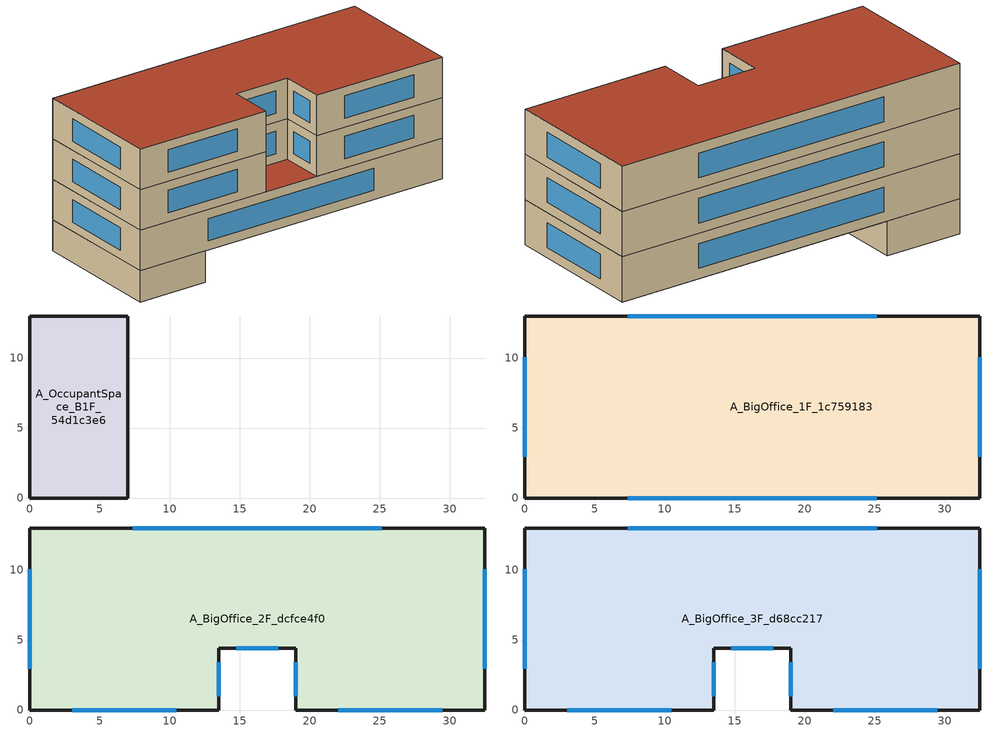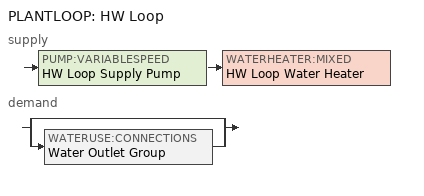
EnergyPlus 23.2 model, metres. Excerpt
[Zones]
A_OccupantSpace_B1F_54d1c3e6
 floor ground (const_nojugo_floor_1986_clm0): 7,13 7,0 0,0 0,13 z-3
 wall ground (const_nojugo_wall_1986_clm0): 0,13 0,0 7,0 7,13 0,13 z-3:0
A_BigOffice_1F_1c759183
 floor ground (const_nojugo_floor_1986_clm0): 32.5,13 32.5,0 7,0 7,13 z0
 floor to A_OccupantSpace_B1F_54d1c3e6 (Floor_Inner): 7,13 7,0 0,0 0,13 z0
 wall outside (const_nojugo_wall_1986_clm0): 0,0 32.5,0 32.5,13 0,13 0,0 z0:3.9
 window (nojugo_window_1986_clm0): 7.35,0 25.15,0 / 32.5,2.94 32.5,10.06 / 25.15,13 7.35,13 / 0,10.06 0,2.94 z0.88:3.02
 roof outside (const_nojugo_roof_1986_clm0): 13.5,4.4 13.5,0 19,0 19,4.4 z3.9
A_BigOffice_2F_dcfce4f0
 floor to A_BigOffice_1F_1c759183 (Floor_Inner): 32.5,13 32.5,0 19,0 19,4.4 13.5,4.4 13.5,0 0,0 0,13 z3.9
 wall outside (const_nojugo_wall_1986_clm0): 0,0 13.5,0 13.5,4.4 19,4.4 19,0 32.5,0 32.5,13 0,13 0,0 z3.9:7.8
 window (nojugo_window_1986_clm0): 3.05,0 10.45,0 / 13.5,1 13.5,3.4 / 14.74,4.4 17.76,4.4 / 19,3.4 19,1 / 22.05,0 29.45,0 / 32.5,2.94 32.5,10.06 / 25.15,13 7.35,13 / 0,10.06 0,2.94 z4.78:6.92
A_BigOffice_3F_d68cc217
 floor to A_BigOffice_2F_dcfce4f0 (Floor_Inner): 32.5,13 32.5,0 19,0 19,4.4 13.5,4.4 13.5,0 0,0 0,13 z7.8
 wall outside (const_nojugo_wall_1986_clm0): 0,0 13.5,0 13.5,4.4 19,4.4 19,0 32.5,0 32.5,13 0,13 0,0 z7.8:11.7
 window (nojugo_window_1986_clm0): 3.05,0 10.45,0 / 13.5,1 13.5,3.4 / 14.74,4.4 17.76,4.4 / 19,3.4 19,1 / 22.05,0 29.45,0 / 32.5,2.94 32.5,10.06 / 25.15,13 7.35,13 / 0,10.06 0,2.94 z8.68:10.82
 roof outside (const_nojugo_roof_1986_clm0): 0,13 0,0 13.5,0 13.5,4.4 19,4.4 19,0 32.5,0 32.5,13 z11.7
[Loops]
PLANTLOOP 'HW Loop'
 supply: PUMP:VARIABLESPEED 'HW Loop Supply Pump' > WATERHEATER:MIXED 'HW Loop Water Heater'
 demand: split
  | bypass
  | WATERUSE:CONNECTIONS 'Water Outlet Group'
[Building]
Office_1: North Axis=0; Terrain=City; Solar Distribution=FullExteriorWithReflections
[Site:Location]
Site 1: Latitude=0; Longitude=0; Time Zone=0; Elevation=0
[SIZINGPERIOD:DESIGNDAY] DryBulb Temperature Range Modifier Type=DefaultMultipliers; Humidity Condition Type=Wetbulb; Barometric Pressure=100383; Rain Indicator=No; Snow Indicator=No; Daylight Saving Time Indicator=No; Sky Clearness=0; Begin Environment Reset Mode=FullResetAtBeginEnvironment
Name | Month | Day of Month | Day Type | Maximum DryBulb Temperature | Daily DryBulb Temperature Range | Wetbulb or DewPoint at Maximum DryBulb | Wind Speed | Wind Direction | Solar Model Indicator | ASHRAE Clear Sky Optical Depth for Beam Irradiance taub | ASHRAE Clear Sky Optical Depth for Diffuse Irradiance taud | Daily WetBulb Temperature Range
clm0_WinterDD | 2 | 15 | WinterDesignDay | -12.7 | 0 | -12.7 | 0.7 | 0 | ASHRAEClearSky | 0 | 0
clm0_SummerDD | 7 | 5 | SummerDesignDay | 31.5 | 9.9 | 23.9 | 2.1 | 250 | ASHRAETau2017 | nan | nan | 3.5
[SITE:GROUNDTEMPERATURE:BUILDINGSURFACE]
-0.76, -1.98, 0.18, 3.55, 12.37, 19.18, 23.78, 25.17, 22.79, 17.51, 10.44, 3.88
[Site:WaterMainsTemperature]
Calculation Method=CorrelationFromWeatherFile
[MATERIAL]
Name | Roughness | Thickness | Conductivity | Density | Specific Heat | Thermal Absorptance | Solar Absorptance | Visible Absorptance
Wall_Concrete | MediumRough | 0.2 | 2.5 | 2400 | 880 | 0.6 | 0.9 | 0.9
nojugo_wall_1986_clm0 | MediumRough | 0.069 | 0.05 | 30 | 1500 | 0.9 | 0.7 | 0.7
nojugo_roof_1986_clm0 | MediumRough | 0.07 | 0.05 | 30 | 1500 | 0.9 | 0.7 | 0.7
nojugo_floor_1986_clm0 | MediumRough | 0.022 | 0.05 | 30 | 1500 | 0.9 | 0.7 | 0.7
Wall_GypsumBoard | MediumSmooth | 0.02 | 0.2 | 790 | 1500 | 0.9 | 0.5 | 0.5
[WINDOWMATERIAL:SIMPLEGLAZINGSYSTEM]
nojugo_window_1986_clm0: UFactor=3.489; Solar Heat Gain Coefficient=0.644; Visible Transmittance=0.85
[CONSTRUCTION]
Floor_Inner: Wall_GypsumBoard, Wall_Concrete
const_nojugo_wall_1986_clm0: Wall_Concrete, nojugo_wall_1986_clm0, Wall_GypsumBoard
const_nojugo_roof_1986_clm0: Wall_Concrete, nojugo_roof_1986_clm0, Wall_GypsumBoard
const_nojugo_floor_1986_clm0: Wall_Concrete, nojugo_floor_1986_clm0, Wall_GypsumBoard
nojugo_window_1986_clm0: nojugo_window_1986_clm0
[Space] Space Type=Generic Office Program
Name | Zone
A_BigOffice_1F_1c759183_Space | A_BigOffice_1F_1c759183
A_BigOffice_2F_dcfce4f0_Space | A_BigOffice_2F_dcfce4f0
A_BigOffice_3F_d68cc217_Space | A_BigOffice_3F_d68cc217
A_OccupantSpace_B1F_54d1c3e6_Space | A_OccupantSpace_B1F_54d1c3e6
[Zone] Multiplier=1; Part of Total Floor Area=Yes
Name | Ceiling Height | Volume
A_BigOffice_1F_1c759183 | 3.9 | 1647.75
A_BigOffice_2F_dcfce4f0; A_BigOffice_3F_d68cc217 | 3.9 | 1553.37
A_OccupantSpace_B1F_54d1c3e6 | 3 | 273
[ZONEINFILTRATION:FLOWCOEFFICIENT] Schedule=Always Off Discrete; Flow Coefficient=0.01; Stack Coefficient=0.098; Pressure Exponent=0.67; Wind Coefficient=0.17; Shelter Factor=0.5
Name | Zone or Space
A_BigOffice_1F_Infiltration | A_BigOffice_1F_1c759183
A_BigOffice_2F_Infiltration | A_BigOffice_2F_dcfce4f0
A_BigOffice_3F_Infiltration | A_BigOffice_3F_d68cc217
A_OccupantSpace_B1F_Infiltration | A_OccupantSpace_B1F_54d1c3e6
[DesignSpecification:OutdoorAir]
Generic Office Ventilation: Outdoor Air Method=Sum; Outdoor Air Flow per Person=0.00236; Outdoor Air Flow per Zone Floor Area=0.000305; Outdoor Air Flow per Zone=0; Outdoor Air Flow Air Changes per Hour=0
[DesignSpecification:OutdoorAir:SpaceList] Space 1 Design Specification Outdoor Air Object=Generic Office Ventilation
Name | Space 1
A_BigOffice_1F_1c759183 DSOA Space List | A_BigOffice_1F_1c759183_Space
A_BigOffice_2F_dcfce4f0 DSOA Space List | A_BigOffice_2F_dcfce4f0_Space
A_BigOffice_3F_d68cc217 DSOA Space List | A_BigOffice_3F_d68cc217_Space
A_OccupantSpace_B1F_54d1c3e6 DSOA Space List | A_OccupantSpace_B1F_54d1c3e6_Space
[Sizing:Zone] Zone Cooling Design Supply Air Temperature Input Method=SupplyAirTemperature; Zone Cooling Design Supply Air Temperature=14; Zone Cooling Design Supply Air Temperature Difference=11.11; Zone Heating Design Supply Air Temperature Input Method=SupplyAirTemperature; Zone Heating Design Supply Air Temperature=40; Zone Heating Design Supply Air Temperature Difference=11.11; Zone Cooling Design Supply Air Humidity Ratio=0.0085; Zone Heating Design Supply Air Humidity Ratio=0.008; Cooling Design Air Flow Method=DesignDay; Cooling Design Air Flow Rate=0; Cooling Minimum Air Flow per Zone Floor Area=0.000762; Cooling Minimum Air Flow=0; Cooling Minimum Air Flow Fraction=0; Heating Design Air Flow Method=DesignDay; Heating Design Air Flow Rate=0; Heating Maximum Air Flow per Zone Floor Area=0.002032; Heating Maximum Air Flow=0.141576; Heating Maximum Air Flow Fraction=0.3; Account for Dedicated Outdoor Air System=No; Zone Load Sizing Method=Sensible Load Only No Latent Load; Zone Latent Cooling Design Supply Air Humidity Ratio Input Method=HumidityRatioDifference; Zone Cooling Design Supply Air Humidity Ratio Difference=0.005; Zone Latent Heating Design Supply Air Humidity Ratio Input Method=HumidityRatioDifference; Zone Humidification Design Supply Air Humidity Ratio Difference=0.005
Name | Design Specification Outdoor Air Object
A_BigOffice_1F_1c759183 | A_BigOffice_1F_1c759183 DSOA Space List
A_BigOffice_2F_dcfce4f0 | A_BigOffice_2F_dcfce4f0 DSOA Space List
A_BigOffice_3F_d68cc217 | A_BigOffice_3F_d68cc217 DSOA Space List
A_OccupantSpace_B1F_54d1c3e6 | A_OccupantSpace_B1F_54d1c3e6 DSOA Space List
[SIZING:PLANT]
HW Loop: Loop Type=Heating; Design Loop Exit Temperature=56; Loop Design Temperature Difference=5; Sizing Option=NonCoincident; Zone Timesteps in Averaging Window=1
[ZoneControl:Thermostat] Control Type Schedule=Always On DualSP; Temperature Difference Between Cutout And Setpoint=0
Name | Zone or ZoneList | Control 1
A_BigOffice_1F_1c759183 Thermostat | A_BigOffice_1F_1c759183 | Generic_BigOffice_Setpoints_0
A_BigOffice_2F_dcfce4f0 Thermostat | A_BigOffice_2F_dcfce4f0 | Generic_BigOffice_Setpoints_1
A_BigOffice_3F_d68cc217 Thermostat | A_BigOffice_3F_d68cc217 | Generic_BigOffice_Setpoints_2
A_OccupantSpace_B1F_54d1c3e6 Thermostat | A_OccupantSpace_B1F_54d1c3e6 | Generic_OccupantSpace_Setpoints_3
[ThermostatSetpoint:DualSetpoint]
Name | Heating Setpoint Temperature Schedule | Cooling Setpoint Temperature Schedule
Generic_BigOffice_Setpoints_0; Generic_BigOffice_Setpoints_1; Generic_BigOffice_Setpoints_2 | BigOffice_Heating | BigOffice_Cooling
Generic_OccupantSpace_Setpoints_3 | OccupantSpace_Heating | OccupantSpace_Cooling
[ZoneHVAC:EnergyRecoveryVentilator] Availability Schedule=Always Off Discrete; Ventilation Rate per Occupant=0.0083
Name | Heat Exchanger | Supply Air Flow Rate | Exhaust Air Flow Rate | Supply Air Fan | Exhaust Air Fan
Zone HVAC Energy Recovery Ventilator 3 | Heat Exchanger Air To Air Sensible And Latent 3 | 0.1718 | 0.1718 | Fan On Off 5 | Fan On Off 6
Zone HVAC Energy Recovery Ventilator 2 | Heat Exchanger Air To Air Sensible And Latent 2 | 0.162 | 0.162 | Fan On Off 3 | Fan On Off 4
Zone HVAC Energy Recovery Ventilator 1 | Heat Exchanger Air To Air Sensible And Latent 1 | 0.162 | 0.162 | Fan On Off 1 | Fan On Off 2
Zone HVAC Energy Recovery Ventilator 4 | Heat Exchanger Air To Air Sensible And Latent 4 | 0.0521 | 0.0521 | Fan On Off 7 | Fan On Off 8
[ZoneHVAC:TerminalUnit:VariableRefrigerantFlow] Cooling Supply Air Flow Rate=Autosize; No Cooling Supply Air Flow Rate=Autosize; Heating Supply Air Flow Rate=Autosize; No Heating Supply Air Flow Rate=Autosize; Cooling Outdoor Air Flow Rate=Autosize; Heating Outdoor Air Flow Rate=Autosize; No Load Outdoor Air Flow Rate=Autosize; Supply Air Fan Operating Mode Schedule=Always On Discrete; Supply Air Fan Placement=DrawThrough; Zone Terminal Unit On Parasitic Electric Energy Use=30; Zone Terminal Unit Off Parasitic Electric Energy Use=20; Rated Heating Capacity Sizing Ratio=1; Maximum Supply Air Temperature from Supplemental Heater=Autosize; Maximum Outdoor DryBulb Temperature for Supplemental Heater Operation=21
Name | Terminal Unit Availability Schedule | Supply Air Fan Object | Cooling Coil Object | Heating Coil Object
Zone HVAC Terminal Unit Variable Refrigerant Flow 3 | BigOffice_Equipment | Zone HVAC Terminal Unit Variable Refrigerant Flow 3 Fan | Zone HVAC Terminal Unit Variable Refrigerant Flow 3 Cooling Coil | Zone HVAC Terminal Unit Variable Refrigerant Flow 3 Heating Coil
Zone HVAC Terminal Unit Variable Refrigerant Flow 2 | BigOffice_Equipment | Zone HVAC Terminal Unit Variable Refrigerant Flow 2 Fan | Zone HVAC Terminal Unit Variable Refrigerant Flow 2 Cooling Coil | Zone HVAC Terminal Unit Variable Refrigerant Flow 2 Heating Coil
Zone HVAC Terminal Unit Variable Refrigerant Flow 1 | BigOffice_Equipment | Zone HVAC Terminal Unit Variable Refrigerant Flow 1 Fan | Zone HVAC Terminal Unit Variable Refrigerant Flow 1 Cooling Coil | Zone HVAC Terminal Unit Variable Refrigerant Flow 1 Heating Coil
Zone HVAC Terminal Unit Variable Refrigerant Flow 4 | OccupantSpace_Equipment | Zone HVAC Terminal Unit Variable Refrigerant Flow 4 Fan | Zone HVAC Terminal Unit Variable Refrigerant Flow 4 Cooling Coil | Zone HVAC Terminal Unit Variable Refrigerant Flow 4 Heating Coil
[Zone equipment]
A_BigOffice_1F_1c759183: Zone HVAC Terminal Unit Variable Refrigerant Flow 3, Zone HVAC Energy Recovery Ventilator 3
A_BigOffice_2F_dcfce4f0: Zone HVAC Terminal Unit Variable Refrigerant Flow 2, Zone HVAC Energy Recovery Ventilator 2
A_BigOffice_3F_d68cc217: Zone HVAC Terminal Unit Variable Refrigerant Flow 1, Zone HVAC Energy Recovery Ventilator 1
A_OccupantSpace_B1F_54d1c3e6: Zone HVAC Terminal Unit Variable Refrigerant Flow 4, Zone HVAC Energy Recovery Ventilator 4
[Fan:OnOff] Fan Total Efficiency=0.7; Maximum Flow Rate=Autosize; Motor Efficiency=0.9; Motor In Airstream Fraction=1; EndUse Subcategory=General
Name | Availability Schedule | Pressure Rise | Fan Power Ratio Function of Speed Ratio Curve | Fan Efficiency Ratio Function of Speed Ratio Curve
Zone HVAC Terminal Unit Variable Refrigerant Flow 3 Fan | BigOffice_Equipment | 100 | Fan On Off Power Curve 6 | Fan On Off Efficiency Curve 6
Fan On Off 5 | Always Off Discrete | 600 | Fan On Off Power Curve 7 | Fan On Off Efficiency Curve 7
Fan On Off 6 | Always Off Discrete | 600 | Fan On Off Power Curve 8 | Fan On Off Efficiency Curve 8
Zone HVAC Terminal Unit Variable Refrigerant Flow 2 Fan | BigOffice_Equipment | 100 | Fan On Off Power Curve 3 | Fan On Off Efficiency Curve 3
Fan On Off 3 | Always Off Discrete | 600 | Fan On Off Power Curve 4 | Fan On Off Efficiency Curve 4
Fan On Off 4 | Always Off Discrete | 600 | Fan On Off Power Curve 5 | Fan On Off Efficiency Curve 5
Zone HVAC Terminal Unit Variable Refrigerant Flow 1 Fan | BigOffice_Equipment | 100 | Fan On Off Power Curve | Fan On Off Efficiency Curve
Fan On Off 1 | Always Off Discrete | 600 | Fan On Off Power Curve 1 | Fan On Off Efficiency Curve 1
Fan On Off 2 | Always Off Discrete | 600 | Fan On Off Power Curve 2 | Fan On Off Efficiency Curve 2
Zone HVAC Terminal Unit Variable Refrigerant Flow 4 Fan | OccupantSpace_Equipment | 100 | Fan On Off Power Curve 9 | Fan On Off Efficiency Curve 9
Fan On Off 7 | Always Off Discrete | 600 | Fan On Off Power Curve 10 | Fan On Off Efficiency Curve 10
Fan On Off 8 | Always Off Discrete | 600 | Fan On Off Power Curve 11 | Fan On Off Efficiency Curve 11
[Coil:Cooling:DX:VariableRefrigerantFlow] Gross Rated Total Cooling Capacity=Autosize; Gross Rated Sensible Heat Ratio=Autosize; Rated Air Flow Rate=Autosize
Name | Availability Schedule | Cooling Capacity Ratio Modifier Function of Temperature Curve | Cooling Capacity Modifier Curve Function of Flow Fraction
Zone HVAC Terminal Unit Variable Refrigerant Flow 3 Cooling Coil | BigOffice_Equipment | VRFTUCoolCapFT 2 | VRFACCoolCapFFF 2
Zone HVAC Terminal Unit Variable Refrigerant Flow 2 Cooling Coil | BigOffice_Equipment | VRFTUCoolCapFT 1 | VRFACCoolCapFFF 1
Zone HVAC Terminal Unit Variable Refrigerant Flow 1 Cooling Coil | BigOffice_Equipment | VRFTUCoolCapFT | VRFACCoolCapFFF
Zone HVAC Terminal Unit Variable Refrigerant Flow 4 Cooling Coil | OccupantSpace_Equipment | VRFTUCoolCapFT 3 | VRFACCoolCapFFF 3
[Coil:Heating:DX:VariableRefrigerantFlow] Gross Rated Heating Capacity=Autosize; Rated Air Flow Rate=Autosize
Name | Availability Schedule | Heating Capacity Ratio Modifier Function of Temperature Curve | Heating Capacity Modifier Function of Flow Fraction Curve
Zone HVAC Terminal Unit Variable Refrigerant Flow 3 Heating Coil | BigOffice_Equipment | Coil Heating DX Variable Refrigerant Flow 1 VRFTUHeatCAPFT 2 | Coil Heating DX Variable Refrigerant Flow 1 VRFACCoolCapFFF 2
Zone HVAC Terminal Unit Variable Refrigerant Flow 2 Heating Coil | BigOffice_Equipment | Coil Heating DX Variable Refrigerant Flow 1 VRFTUHeatCAPFT 1 | Coil Heating DX Variable Refrigerant Flow 1 VRFACCoolCapFFF 1
Zone HVAC Terminal Unit Variable Refrigerant Flow 1 Heating Coil | BigOffice_Equipment | Coil Heating DX Variable Refrigerant Flow 1 VRFTUHeatCAPFT | Coil Heating DX Variable Refrigerant Flow 1 VRFACCoolCapFFF
Zone HVAC Terminal Unit Variable Refrigerant Flow 4 Heating Coil | OccupantSpace_Equipment | Coil Heating DX Variable Refrigerant Flow 1 VRFTUHeatCAPFT 3 | Coil Heating DX Variable Refrigerant Flow 1 VRFACCoolCapFFF 3
[HeatExchanger:AirToAir:SensibleAndLatent] Availability Schedule=Always Off Discrete; Sensible Effectiveness at 100 Heating Air Flow=0.76; Latent Effectiveness at 100 Heating Air Flow=0.68; Sensible Effectiveness at 75 Heating Air Flow=0.81; Latent Effectiveness at 75 Heating Air Flow=0.73; Sensible Effectiveness at 100 Cooling Air Flow=0.76; Latent Effectiveness at 100 Cooling Air Flow=0.68; Sensible Effectiveness at 75 Cooling Air Flow=0.81; Latent Effectiveness at 75 Cooling Air Flow=0.73; Nominal Electric Power=0; Supply Air Outlet Temperature Control=No; Heat Exchanger Type=Plate; Frost Control Type=None; Threshold Temperature=1.7; Economizer Lockout=Yes
Name | Nominal Supply Air Flow Rate
Heat Exchanger Air To Air Sensible And Latent 3 | 0.1718
Heat Exchanger Air To Air Sensible And Latent 2; Heat Exchanger Air To Air Sensible And Latent 1 | 0.162
Heat Exchanger Air To Air Sensible And Latent 4 | 0.0521
[AirConditioner:VariableRefrigerantFlow] Gross Rated Total Cooling Capacity=Autosize; Gross Rated Cooling COP=3; Minimum Condenser Inlet Node Temperature in Cooling Mode=-6; Maximum Condenser Inlet Node Temperature in Cooling Mode=50; Gross Rated Heating Capacity=Autosize; Rated Heating Capacity Sizing Ratio=1; Gross Rated Heating COP=3; Minimum Condenser Inlet Node Temperature in Heating Mode=-50; Maximum Condenser Inlet Node Temperature in Heating Mode=16; Heating Performance Curve Outdoor Temperature Type=WetBulbTemperature; Minimum Heat Pump PartLoad Ratio=0.5; Master Thermostat Priority Control Type=LoadPriority; Heat Pump Waste Heat Recovery=No; Equivalent Piping Length used for Piping Correction Factor in Cooling Mode=30; Vertical Height used for Piping Correction Factor=10; Piping Correction Factor for Height in Cooling Mode Coefficient=-0.000386; Equivalent Piping Length used for Piping Correction Factor in Heating Mode=30; Piping Correction Factor for Height in Heating Mode Coefficient=0; Crankcase Heater Power per Compressor=15; Number of Compressors=3; Ratio of Compressor Size to Total Compressor Capacity=0.33; Maximum Outdoor DryBulb Temperature for Crankcase Heater=7; Defrost Strategy=Resistive; Defrost Control=Timed; Defrost Time Period Fraction=0.058333; Resistive Defrost Heater Capacity=1e-07; Maximum Outdoor Drybulb Temperature for Defrost Operation=7; Condenser Type=AirCooled; Water Condenser Volume Flow Rate=Autosize; Evaporative Condenser Effectiveness=0.9; Evaporative Condenser Air Flow Rate=Autosize; Evaporative Condenser Pump Rated Power Consumption=Autosize; Basin Heater Capacity=0; Basin Heater Setpoint Temperature=2; Fuel Type=Electricity; Minimum Condenser Inlet Node Temperature in Heat Recovery Mode=0; Maximum Condenser Inlet Node Temperature in Heat Recovery Mode=30; Initial Heat Recovery Cooling Capacity Fraction=1; Heat Recovery Cooling Capacity Time Constant=0.083; Initial Heat Recovery Cooling Energy Fraction=1; Heat Recovery Cooling Energy Time Constant=0; Initial Heat Recovery Heating Capacity Fraction=0.5; Heat Recovery Heating Capacity Time Constant=0.083; Initial Heat Recovery Heating Energy Fraction=0.5; Heat Recovery Heating Energy Time Constant=0
Name | Heat Pump | Availability Schedule | Cooling Capacity Ratio Modifier Function of Low Temperature Curve | Cooling Capacity Ratio Boundary Curve | Cooling Capacity Ratio Modifier Function of High Temperature Curve | Cooling Energy Input Ratio Modifier Function of Low Temperature Curve | Cooling Energy Input Ratio Boundary Curve | Cooling Energy Input Ratio Modifier Function of High Temperature Curve | Cooling Energy Input Ratio Modifier Function of Low PartLoad Ratio Curve | Cooling Energy Input Ratio Modifier Function of High PartLoad Ratio Curve | Cooling Combination Ratio Correction Factor Curve | Cooling PartLoad Fraction Correlation Curve | Heating Capacity Ratio Modifier Function of Low Temperature Curve | Heating Capacity Ratio Boundary Curve | Heating Capacity Ratio Modifier Function of High Temperature Curve | Heating Energy Input Ratio Modifier Function of Low Temperature Curve | Heating Energy Input Ratio Boundary Curve | Heating Energy Input Ratio Modifier Function of High Temperature Curve | Heating Energy Input Ratio Modifier Function of Low PartLoad Ratio Curve | Heating Energy Input Ratio Modifier Function of High PartLoad Ratio Curve | Heating Combination Ratio Correction Factor Curve | Heating PartLoad Fraction Correlation Curve | Zone Terminal Unit List | Piping Correction Factor for Length in Cooling Mode Curve
 | Air Conditioner Variable Refrigerant Flow 1 | BigOffice_Equipment | Air Conditioner Variable Refrigerant Flow 1 VRFCoolCapFT | Air Conditioner Variable Refrigerant Flow 1 VRFCoolCapFTBoundary | Air Conditioner Variable Refrigerant Flow 1 VRFCoolCapFTHi | Air Conditioner Variable Refrigerant Flow 1 VRFCoolEIRFT | Air Conditioner Variable Refrigerant Flow 1 VRFCoolEIRFTBoundary | Air Conditioner Variable Refrigerant Flow 1 VRFCoolEIRFTHi | Air Conditioner Variable Refrigerant Flow 1 CoolingEIRLowPLR | Air Conditioner Variable Refrigerant Flow 1 CoolingEIRHiPLR | Air Conditioner Variable Refrigerant Flow 1 CoolingCombRatio | Air Conditioner Variable Refrigerant Flow 1 VRFCPLFFPLR | Air Conditioner Variable Refrigerant Flow 1 VRFHeatCapFT | Air Conditioner Variable Refrigerant Flow 1 VRFHeatCapFTBoundary | Air Conditioner Variable Refrigerant Flow 1 VRFHeatCapFTHi | Air Conditioner Variable Refrigerant Flow 1 VRFHeatEIRFT | Air Conditioner Variable Refrigerant Flow 1 VRFHeatEIRFTBoundary | Air Conditioner Variable Refrigerant Flow 1 VRFHeatEIRFTHi | Air Conditioner Variable Refrigerant Flow 1 HeatingEIRLowPLR | Air Conditioner Variable Refrigerant Flow 1 HeatingEIRHiPLR | Air Conditioner Variable Refrigerant Flow 1 HeatingCombRatio | Air Conditioner Variable Refrigerant Flow 1 VRFCPLFFPLR | Air Conditioner Variable Refrigerant Flow 1 Terminal List | Air Conditioner Variable Refrigerant Flow 1 CoolingLengthCorrectionFactor
 | Air Conditioner Variable Refrigerant Flow 2 | OccupantSpace_Equipment | Air Conditioner Variable Refrigerant Flow 2 VRFCoolCapFT | Air Conditioner Variable Refrigerant Flow 2 VRFCoolCapFTBoundary | Air Conditioner Variable Refrigerant Flow 2 VRFCoolCapFTHi | Air Conditioner Variable Refrigerant Flow 2 VRFCoolEIRFT | Air Conditioner Variable Refrigerant Flow 2 VRFCoolEIRFTBoundary | Air Conditioner Variable Refrigerant Flow 2 VRFCoolEIRFTHi | Air Conditioner Variable Refrigerant Flow 2 CoolingEIRLowPLR | Air Conditioner Variable Refrigerant Flow 2 CoolingEIRHiPLR | Air Conditioner Variable Refrigerant Flow 2 CoolingCombRatio | Air Conditioner Variable Refrigerant Flow 2 VRFCPLFFPLR | Air Conditioner Variable Refrigerant Flow 2 VRFHeatCapFT | Air Conditioner Variable Refrigerant Flow 2 VRFHeatCapFTBoundary | Air Conditioner Variable Refrigerant Flow 2 VRFHeatCapFTHi | Air Conditioner Variable Refrigerant Flow 2 VRFHeatEIRFT | Air Conditioner Variable Refrigerant Flow 2 VRFHeatEIRFTBoundary | Air Conditioner Variable Refrigerant Flow 2 VRFHeatEIRFTHi | Air Conditioner Variable Refrigerant Flow 2 HeatingEIRLowPLR | Air Conditioner Variable Refrigerant Flow 2 HeatingEIRHiPLR | Air Conditioner Variable Refrigerant Flow 2 HeatingCombRatio | Air Conditioner Variable Refrigerant Flow 2 VRFCPLFFPLR | Air Conditioner Variable Refrigerant Flow 2 Terminal List | Air Conditioner Variable Refrigerant Flow 2 CoolingLengthCorrectionFactor
[ZoneTerminalUnitList]
Name | Zone Terminal Unit Name 1 | Zone Terminal Unit Name 2 | Zone Terminal Unit Name 3
Air Conditioner Variable Refrigerant Flow 1 Terminal List | Zone HVAC Terminal Unit Variable Refrigerant Flow 1 | Zone HVAC Terminal Unit Variable Refrigerant Flow 2 | Zone HVAC Terminal Unit Variable Refrigerant Flow 3
Air Conditioner Variable Refrigerant Flow 2 Terminal List | Zone HVAC Terminal Unit Variable Refrigerant Flow 4
[PUMP:VARIABLESPEED]
HW Loop Supply Pump: Design Maximum Flow Rate=autosize; Design Pump Head=20000; Design Power Consumption=autosize; Motor Efficiency=0.9; Fraction of Motor Inefficiencies to Fluid Stream=0; Coefficient 1 of the Part Load Performance Curve=0; Coefficient 2 of the Part Load Performance Curve=1; Coefficient 3 of the Part Load Performance Curve=0; Coefficient 4 of the Part Load Performance Curve=0; Design Minimum Flow Rate=0; Pump Control Type=Intermittent; Design Power Sizing Method=PowerPerFlowPerPressure; Design Electric Power per Unit Flow Rate=348701.1; Design Shaft Power per Unit Flow Rate per Unit Head=1.28205; Design Minimum Flow Rate Fraction=0; EndUse Subcategory=General
[WATERHEATER:MIXED]
HW Loop Water Heater: Tank Volume=autosize; Setpoint Temperature Schedule=HX Setpoint Temperature; Deadband Temperature Difference=5; Maximum Temperature Limit=80; Heater Control Type=Cycle; Heater Maximum Capacity=autosize; Heater Minimum Capacity=0; Heater Ignition Minimum Flow Rate=0; Heater Ignition Delay=0; Heater Fuel Type=NaturalGas; Heater Thermal Efficiency=0.85; Part Load Factor Curve=Boiler Curve; Off Cycle Parasitic Fuel Consumption Rate=0; Off Cycle Parasitic Fuel Type=Electricity; Off Cycle Parasitic Heat Fraction to Tank=0; On Cycle Parasitic Fuel Consumption Rate=0; On Cycle Parasitic Fuel Type=Electricity; On Cycle Parasitic Heat Fraction to Tank=0; Ambient Temperature Indicator=Schedule; Ambient Temperature Schedule=Water Heater Ambient Temperature; Off Cycle Loss Coefficient to Ambient Temperature=0; Off Cycle Loss Fraction to Zone=1; On Cycle Loss Coefficient to Ambient Temperature=0; On Cycle Loss Fraction to Zone=1; Peak Use Flow Rate=0; Use Side Effectiveness=1; Source Side Effectiveness=1; Use Side Design Flow Rate=autosize; Source Side Design Flow Rate=autosize; Indirect Water Heating Recovery Time=1.5; Source Side Flow Control Mode=IndirectHeatPrimarySetpoint; Indirect Alternate Setpoint Temperature Schedule=HX Setpoint Temperature; EndUse Subcategory=General
[WATERHEATER:SIZING]
HW Loop Water Heater: Design Mode=PeakDraw; Time Storage Can Meet Peak Draw=0.6; Time for Tank Recovery=0.6; Nominal Tank Volume for Autosizing Plant Connections=1; Storage Capacity per Person=0.2; Recovery Capacity per Person=0.2; Storage Capacity per Floor Area=0.02; Recovery Capacity per Floor Area=0.02; Number of Units=4; Storage Capacity per Unit=0.2; Recovery Capacity PerUnit=0.2; Storage Capacity per Collector Area=0.2; Height Aspect Ratio=1
[PLANTLOOP]
HW Loop: Fluid Type=Water; Plant Equipment Operation Scheme=HW Loop Operation; Maximum Loop Temperature=80; Minimum Loop Temperature=0; Maximum Loop Flow Rate=autosize; Minimum Loop Flow Rate=0; Plant Loop Volume=autocalculate; Load Distribution Scheme=SequentialLoad; Plant Loop Demand Calculation Scheme=SingleSetpoint; Common Pipe Simulation=None; Pressure Simulation Type=None; Loop Circulation Time=2
[PLANTEQUIPMENTLIST]
HW Loop Scheme 1 Range 1 Equipment List: HW Loop Water Heater
[PLANTEQUIPMENTOPERATION:HEATINGLOAD]
HW Loop Scheme 1: Load Range 1 Lower Limit=0; Load Range 1 Upper Limit=1E+15; Range 1 Equipment List=HW Loop Scheme 1 Range 1 Equipment List
[PLANTEQUIPMENTOPERATIONSCHEMES]
HW Loop Operation: Control Scheme 1=HW Loop Scheme 1; Control Scheme 1 Schedule=Always On Discrete
[AVAILABILITYMANAGER:SCHEDULED]
HW Loop Availability: Schedule=Always On Discrete
[SETPOINTMANAGER:SCHEDULED]
HW Loop Setpoint Manager: Control Variable=Temperature; Schedule=HX Setpoint Temperature; Setpoint Node or NodeList=HW Loop Setpoint Manager Node List
[WATERUSE:EQUIPMENT] EndUse Subcategory=General; Target Temperature Schedule=HX Setpoint Temperature; Sensible Fraction Schedule=Always Off Discrete; Latent Fraction Schedule=Always Off Discrete
Name | Peak Flow Rate | Flow Rate Fraction Schedule
BigOffice_Water | 2.26753e-05 | BigOffice_Equipment
OccupantSpace_Water | 1.6926e-06 | OccupantSpace_Equipment
[WATERUSE:CONNECTIONS]
Water Outlet Group: Drain Water Heat Exchanger Type=None; Drain Water Heat Exchanger Destination=Plant; Drain Water Heat Exchanger UFactor Times Area=1500; Water Use Equipment 1=BigOffice_Water; Water Use Equipment 2=OccupantSpace_Water
[SCHEDULE:DAY:INTERVAL]
Always_off_Daily_Fractional: No, 24:00, 0
Always_off_Daily_Heating: No, 24:00, -50
Always_off_Daily_Cooling: No, 24:00, 50
BigOffice_Equipment_Daily; OccupantSpace_Equipment_Daily: No, 07:00, 0, 18:00, 1, 24:00, 0
BigOffice_Heating_Daily; OccupantSpace_Heating_Daily: No, 07:00, -50, 18:00, 20, 24:00, -50
BigOffice_Cooling_Daily; OccupantSpace_Cooling_Daily: No, 07:00, 50, 18:00, 26, 24:00, 50
[SCHEDULE:WEEK:DAILY]
BigOffice_Equipment_Week: Always_off_Daily_Fractional, BigOffice_Equipment_Daily, BigOffice_Equipment_Daily, BigOffice_Equipment_Daily, BigOffice_Equipment_Daily, BigOffice_Equipment_Daily, Always_off_Daily_Fractional, Always_off_Daily_Fractional, BigOffice_Equipment_Daily, BigOffice_Equipment_Daily, Always_off_Daily_Fractional, Always_off_Daily_Fractional
BigOffice_Heating_Week: Always_off_Daily_Heating, BigOffice_Heating_Daily, BigOffice_Heating_Daily, BigOffice_Heating_Daily, BigOffice_Heating_Daily, BigOffice_Heating_Daily, Always_off_Daily_Heating, Always_off_Daily_Heating, BigOffice_Heating_Daily, BigOffice_Heating_Daily, Always_off_Daily_Heating, Always_off_Daily_Heating
BigOffice_Cooling_Week: Always_off_Daily_Cooling, BigOffice_Cooling_Daily, BigOffice_Cooling_Daily, BigOffice_Cooling_Daily, BigOffice_Cooling_Daily, BigOffice_Cooling_Daily, Always_off_Daily_Cooling, Always_off_Daily_Cooling, BigOffice_Cooling_Daily, BigOffice_Cooling_Daily, Always_off_Daily_Cooling, Always_off_Daily_Cooling
OccupantSpace_Equipment_Week: Always_off_Daily_Fractional, OccupantSpace_Equipment_Daily, OccupantSpace_Equipment_Daily, OccupantSpace_Equipment_Daily, OccupantSpace_Equipment_Daily, OccupantSpace_Equipment_Daily, Always_off_Daily_Fractional, Always_off_Daily_Fractional, OccupantSpace_Equipment_Daily, OccupantSpace_Equipment_Daily, Always_off_Daily_Fractional, Always_off_Daily_Fractional
OccupantSpace_Heating_Week: Always_off_Daily_Heating, OccupantSpace_Heating_Daily, OccupantSpace_Heating_Daily, OccupantSpace_Heating_Daily, OccupantSpace_Heating_Daily, OccupantSpace_Heating_Daily, Always_off_Daily_Heating, Always_off_Daily_Heating, OccupantSpace_Heating_Daily, OccupantSpace_Heating_Daily, Always_off_Daily_Heating, Always_off_Daily_Heating
OccupantSpace_Cooling_Week: Always_off_Daily_Cooling, OccupantSpace_Cooling_Daily, OccupantSpace_Cooling_Daily, OccupantSpace_Cooling_Daily, OccupantSpace_Cooling_Daily, OccupantSpace_Cooling_Daily, Always_off_Daily_Cooling, Always_off_Daily_Cooling, OccupantSpace_Cooling_Daily, OccupantSpace_Cooling_Daily, Always_off_Daily_Cooling, Always_off_Daily_Cooling
[SCHEDULE:YEAR]
BigOffice_Equipment: BigOffice_Equipment_Week, 1, 1, 12, 31
BigOffice_Heating: BigOffice_Heating_Week, 1, 1, 12, 31
BigOffice_Cooling: BigOffice_Cooling_Week, 1, 1, 12, 31
OccupantSpace_Equipment: OccupantSpace_Equipment_Week, 1, 1, 12, 31
OccupantSpace_Heating: OccupantSpace_Heating_Week, 1, 1, 12, 31
OccupantSpace_Cooling: OccupantSpace_Cooling_Week, 1, 1, 12, 31
[SCHEDULE:CONSTANT]
Name | Hourly Value
Always On Discrete | 1
Always Off Discrete | 0
Always On DualSP | 4
Water Heater Ambient Temperature | 20
HX Setpoint Temperature | 55
[Curve:Quadratic] Coefficient1 Constant=0.8; Coefficient2 x=0.2; Coefficient3 x2=0; Minimum Value of x=0.5; Maximum Value of x=1.5
VRFACCoolCapFFF 2; Coil Heating DX Variable Refrigerant Flow 1 VRFACCoolCapFFF 2; VRFACCoolCapFFF 1; Coil Heating DX Variable Refrigerant Flow 1 VRFACCoolCapFFF 1; VRFACCoolCapFFF; Coil Heating DX Variable Refrigerant Flow 1 VRFACCoolCapFFF; VRFACCoolCapFFF 3; Coil Heating DX Variable Refrigerant Flow 1 VRFACCoolCapFFF 3
[CURVE:QUADRATIC]
Boiler Curve: Coefficient1 Constant=0.97; Coefficient2 x=0.0633; Coefficient3 x2=-0.0333; Minimum Value of x=0; Maximum Value of x=1; Input Unit Type for X=Dimensionless; Output Unit Type=Dimensionless
[Curve:Cubic]
Name | Coefficient1 Constant | Coefficient2 x | Coefficient3 x2 | Coefficient4 x3 | Minimum Value of x | Maximum Value of x
Fan On Off Efficiency Curve 6; Fan On Off Efficiency Curve 7; Fan On Off Efficiency Curve 8; Fan On Off Efficiency Curve 3; Fan On Off Efficiency Curve 4; Fan On Off Efficiency Curve 5; Fan On Off Efficiency Curve; Fan On Off Efficiency Curve 1; Fan On Off Efficiency Curve 2; Fan On Off Efficiency Curve 9; Fan On Off Efficiency Curve 10; Fan On Off Efficiency Curve 11 | 1 | 0 | 0 | 0 | 0 | 1
Air Conditioner Variable Refrigerant Flow 1 VRFCoolCapFTBoundary; Air Conditioner Variable Refrigerant Flow 2 VRFCoolCapFTBoundary | 25.73 | -0.0315004 | -0.014166 | 0 | 11 | 30
Air Conditioner Variable Refrigerant Flow 1 VRFCoolEIRFTBoundary; Air Conditioner Variable Refrigerant Flow 2 VRFCoolEIRFTBoundary | 25.7347 | -0.0315004 | -0.014166 | 0 | 15 | 24
Air Conditioner Variable Refrigerant Flow 1 CoolingEIRLowPLR; Air Conditioner Variable Refrigerant Flow 2 CoolingEIRLowPLR | 0.454123 | -0.172969 | 1.08287 | -0.361848 | 0.5 | 1
Air Conditioner Variable Refrigerant Flow 1 CoolingEIRHiPLR; Air Conditioner Variable Refrigerant Flow 1 HeatingEIRHiPLR; Air Conditioner Variable Refrigerant Flow 2 CoolingEIRHiPLR; Air Conditioner Variable Refrigerant Flow 2 HeatingEIRHiPLR | 1 | 0 | 0 | 0 | 1 | 1.5
Air Conditioner Variable Refrigerant Flow 1 CoolingCombRatio; Air Conditioner Variable Refrigerant Flow 2 CoolingCombRatio | 0.576593 | 0.634941 | -0.307609 | 0.0960753 | 1 | 1.5
Air Conditioner Variable Refrigerant Flow 1 VRFCPLFFPLR; Air Conditioner Variable Refrigerant Flow 2 VRFCPLFFPLR | 0.85 | 0.15 | 0 | 0 | 1 | 1
Air Conditioner Variable Refrigerant Flow 1 VRFHeatCapFTBoundary; Air Conditioner Variable Refrigerant Flow 1 VRFHeatEIRFTBoundary; Air Conditioner Variable Refrigerant Flow 2 VRFHeatCapFTBoundary; Air Conditioner Variable Refrigerant Flow 2 VRFHeatEIRFTBoundary | 58.577 | -3.0255 | 0.0193 | 0 | 15 | 23.9
Air Conditioner Variable Refrigerant Flow 1 HeatingEIRLowPLR; Air Conditioner Variable Refrigerant Flow 2 HeatingEIRLowPLR | 0.392474 | 0.0760164 | 0.698324 | -0.168841 | 0.5 | 1
Air Conditioner Variable Refrigerant Flow 1 HeatingCombRatio; Air Conditioner Variable Refrigerant Flow 2 HeatingCombRatio | 0.76672 | 0.26173 | -0.015911 | -0.0125388 | 1 | 1.5
[Curve:Exponent] Coefficient1 Constant=1; Coefficient2 Constant=0; Coefficient3 Constant=0; Minimum Value of x=0; Maximum Value of x=1
Fan On Off Power Curve 6; Fan On Off Power Curve 7; Fan On Off Power Curve 8; Fan On Off Power Curve 3; Fan On Off Power Curve 4; Fan On Off Power Curve 5; Fan On Off Power Curve; Fan On Off Power Curve 1; Fan On Off Power Curve 2; Fan On Off Power Curve 9; Fan On Off Power Curve 10; Fan On Off Power Curve 11
[Curve:Biquadratic]
Name | Coefficient1 Constant | Coefficient2 x | Coefficient3 x2 | Coefficient4 y | Coefficient5 y2 | Coefficient6 xy | Minimum Value of x | Maximum Value of x | Minimum Value of y | Maximum Value of y | Minimum Curve Output | Maximum Curve Output
VRFTUCoolCapFT 2; VRFTUCoolCapFT 1; VRFTUCoolCapFT; VRFTUCoolCapFT 3 | 0.0585884 | 0.0587397 | -0.000210275 | 0.010937 | -0.000121955 | -0.000524662 | 15 | 23.89 | 20 | 43.33 | 0.8083 | 1.2583
Coil Heating DX Variable Refrigerant Flow 1 VRFTUHeatCAPFT 2; Coil Heating DX Variable Refrigerant Flow 1 VRFTUHeatCAPFT 1; Coil Heating DX Variable Refrigerant Flow 1 VRFTUHeatCAPFT; Coil Heating DX Variable Refrigerant Flow 1 VRFTUHeatCAPFT 3 | 0.375444 | 0.0668191 | -0.00194171 | 0.0442618 | -0.000400958 | -0.00148198 | 21.11 | 27.22 | -15 | 18.33 | 0.6074 | 1
Air Conditioner Variable Refrigerant Flow 1 VRFCoolCapFT; Air Conditioner Variable Refrigerant Flow 2 VRFCoolCapFT | 0.576883 | 0.017448 | 0.000583269 | -1.76324e-06 | -7.474e-09 | -1.30413e-07 | 15 | 24 | -5 | 23
Air Conditioner Variable Refrigerant Flow 1 VRFCoolCapFTHi; Air Conditioner Variable Refrigerant Flow 2 VRFCoolCapFTHi | 0.686736 | 0.0207631 | 0.0005447 | -0.0016218 | -4.259e-07 | -0.0003392 | 15 | 24 | 16 | 43
Air Conditioner Variable Refrigerant Flow 1 VRFCoolEIRFT; Air Conditioner Variable Refrigerant Flow 2 VRFCoolEIRFT | 0.989011 | -0.0234797 | 0.000199711 | 0.00596834 | -1.0289e-07 | -0.00015686 | 15 | 24 | -5 | 23
Air Conditioner Variable Refrigerant Flow 1 VRFCoolEIRFTHi; Air Conditioner Variable Refrigerant Flow 2 VRFCoolEIRFTHi | -1.43951 | 0.161985 | -0.00349118 | 0.0269443 | 0.000134616 | -0.000671494 | 15 | 23.9 | 16.8 | 43.3
Air Conditioner Variable Refrigerant Flow 1 VRFHeatCapFT; Air Conditioner Variable Refrigerant Flow 2 VRFHeatCapFT | 1.01209 | -0.00124676 | -0.000127185 | 0.0267564 | -4.986e-07 | -0.000263524 | 21.1 | 27.2 | -20 | 3.33
Air Conditioner Variable Refrigerant Flow 1 VRFHeatCapFTHi; Air Conditioner Variable Refrigerant Flow 2 VRFHeatCapFTHi | 2.58599 | -0.0953227 | 0.000955329 | 0 | 0 | 0 | 21.1 | 27.2 | -9.44 | 15
Air Conditioner Variable Refrigerant Flow 1 VRFHeatEIRFT; Air Conditioner Variable Refrigerant Flow 2 VRFHeatEIRFT | 0.722429 | 0.00345666 | 0.000650703 | -0.00264354 | 0.00124648 | -0.000100916 | 21.1 | 27.2 | -20 | 3.33
Air Conditioner Variable Refrigerant Flow 1 VRFHeatEIRFTHi; Air Conditioner Variable Refrigerant Flow 2 VRFHeatEIRFTHi | 1.38857 | -0.0229771 | 0.000537274 | -0.0273937 | 0.000403043 | -5.9786e-05 | 21.1 | 27.2 | 0 | 1
Air Conditioner Variable Refrigerant Flow 1 CoolingLengthCorrectionFactor; Air Conditioner Variable Refrigerant Flow 2 CoolingLengthCorrectionFactor | 2.03882 | -0.00242606 | 3.5512e-06 | -1.68581 | 0.668703 | -4.5706e-05 | 7.62 | 182.88 | 0.8 | 1.5
